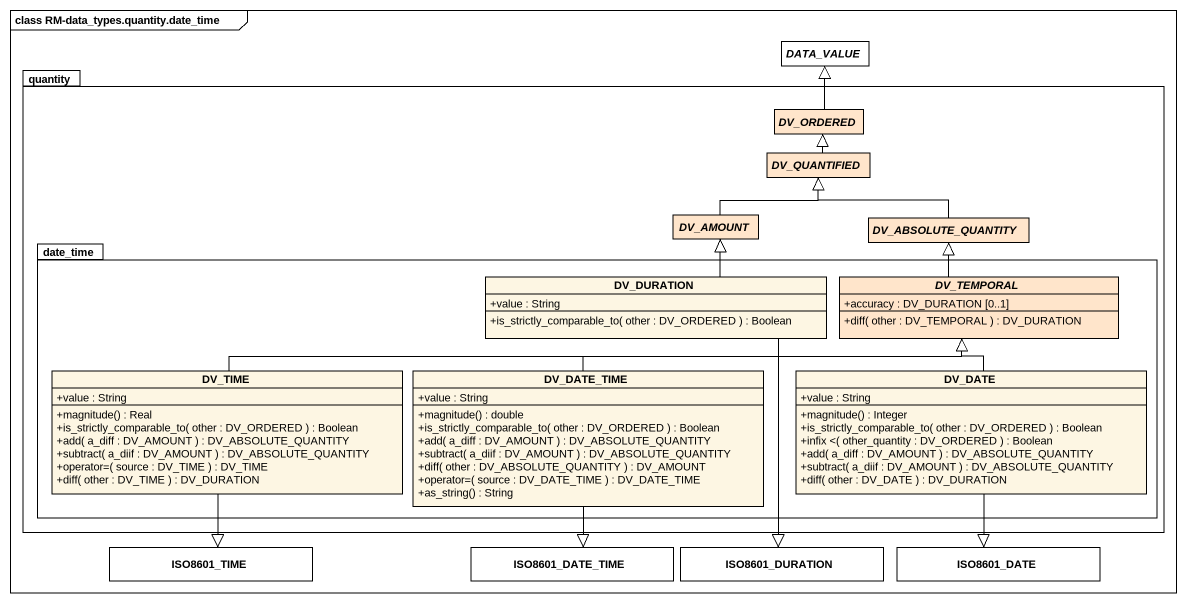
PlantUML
@startuml
mainframe class RM-data_types.quantity.date_time
hide circle
hide empty members
skinparam classAttributeIconSize 0
abstract class DATA_VALUE #FFFFFF
package quantity {
  abstract class DV_ORDERED #FFE5CB
  abstract class DV_QUANTIFIED #FFE5CB
  abstract class DV_AMOUNT #FFE5CB
  abstract class DV_ABSOLUTE_QUANTITY #FFE5CB
  package date_time {
    class DV_DURATION {
      +value : String
      +is_strictly_comparable_to( other : DV_ORDERED ) : Boolean
    }
    abstract class DV_TEMPORAL #FFE5CB {
      +accuracy : DV_DURATION [0..1]
      +diff( other : DV_TEMPORAL ) : DV_DURATION
    }
    class DV_TIME {
      +value : String
      +magnitude() : Real
      +is_strictly_comparable_to( other : DV_ORDERED ) : Boolean
      +add( a_diff : DV_AMOUNT ) : DV_ABSOLUTE_QUANTITY
      +subtract( a_diif : DV_AMOUNT ) : DV_ABSOLUTE_QUANTITY
      +operator=( source : DV_TIME ) : DV_TIME
      +diff( other : DV_TIME ) : DV_DURATION
    }
    class DV_DATE_TIME {
      +value : String
      +magnitude() : double
      +is_strictly_comparable_to( other : DV_ORDERED ) : Boolean
      +add( a_diff : DV_AMOUNT ) : DV_ABSOLUTE_QUANTITY
      +subtract( a_diif : DV_AMOUNT ) : DV_ABSOLUTE_QUANTITY
      +diff( other : DV_ABSOLUTE_QUANTITY ) : DV_AMOUNT
      +operator=( source : DV_DATE_TIME ) : DV_DATE_TIME
      +as_string() : String
    }
    class DV_DATE {
      +value : String
      +magnitude() : Integer
      +is_strictly_comparable_to( other : DV_ORDERED ) : Boolean
      +infix <( other_quantity : DV_ORDERED ) : Boolean
      +add( a_diff : DV_AMOUNT ) : DV_ABSOLUTE_QUANTITY
      +subtract( a_diif : DV_AMOUNT ) : DV_ABSOLUTE_QUANTITY
      +diff( other : DV_DATE ) : DV_DURATION
    }
  }
}
class ISO8601_TIME #FFFFFF
class ISO8601_DATE_TIME #FFFFFF
class ISO8601_DURATION #FFFFFF
class ISO8601_DATE #FFFFFF
DV_ORDERED -up-|> DATA_VALUE
DV_QUANTIFIED -up-|> DV_ORDERED
DV_AMOUNT -up-|> DV_QUANTIFIED
DV_ABSOLUTE_QUANTITY -left-|> DV_QUANTIFIED
DV_DURATION -up-|> DV_AMOUNT
DV_DURATION --|> ISO8601_DURATION
DV_TEMPORAL -up-|> DV_ABSOLUTE_QUANTITY
DV_TIME -right-|> DV_TEMPORAL
DV_TIME --|> ISO8601_TIME
DV_DATE_TIME -right-|> DV_TEMPORAL
DV_DATE_TIME --|> ISO8601_DATE_TIME
DV_DATE -up-|> DV_TEMPORAL
DV_DATE --|> ISO8601_DATE
@enduml
